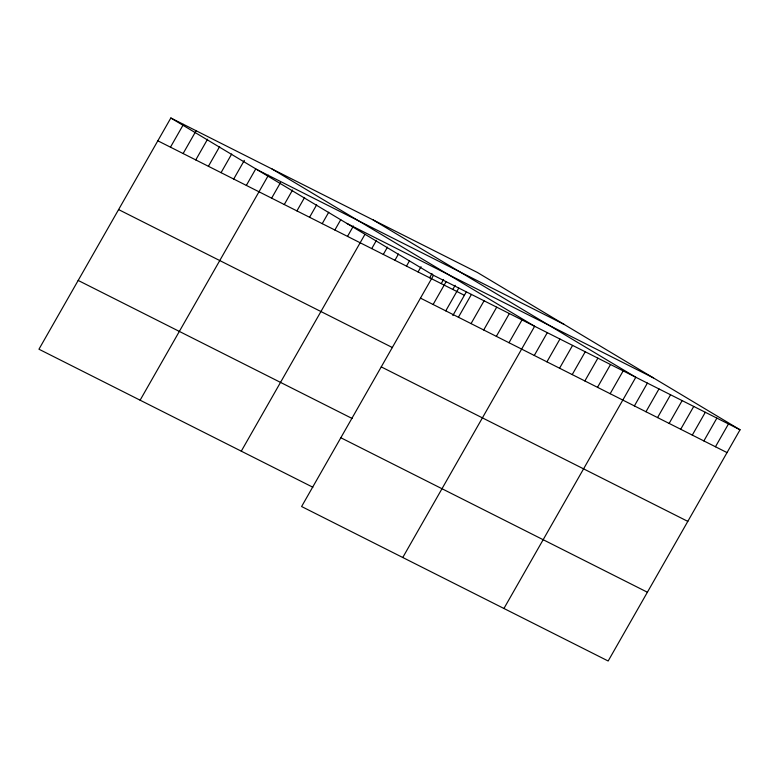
<?xml version="1.0" encoding="UTF-8"?>
<svg xmlns="http://www.w3.org/2000/svg" width="779" height="779" viewBox="0 0 779 779"><rect width="100%" height="100%" fill="white"/><g stroke="black" fill="none" stroke-linecap="round" stroke-linejoin="round"><path stroke-width="1.17" d="M740.05 429.784L433.484 275.308L301.6 506.525L608.165 661.001L740.05 429.784L477.4 272.475L170.835 117.999L38.95 349.216L312.876 487.245M170.465 147.182L183.474 124.367M183.114 153.551L196.123 130.736M195.763 159.929L207.584 139.188M208.402 166.297L219.639 146.598M221.051 172.665L231.694 154.008M233.7 179.043L244.343 160.377M246.339 185.412L255.804 168.819M140.113 400.192L268.453 175.197M271.637 198.158L280.508 182.607M284.277 204.526L292.563 190.018M296.926 210.905L304.618 197.428M309.575 217.273L316.673 204.828M322.214 223.651L328.728 212.239M334.863 230.019L340.774 219.649M347.512 236.388L353.423 226.027M241.286 451.168L364.884 234.469M371.739 248.598L376.471 240.302M383.317 254.431L387.455 247.177M394.904 260.274L398.449 254.051M406.482 266.106L409.442 260.926M418.06 271.939L421.02 266.759M429.648 277.782L432.014 273.633M441.226 283.614L443.592 279.466M433.114 304.492L446.133 281.677M452.803 289.447L455.17 285.299M445.763 310.87L458.773 288.055M452.852 315.514L466.163 292.174M458.412 317.238L471.422 294.423M471.052 323.606L484.071 300.801M483.701 329.984L496.71 307.169M496.35 336.353L509.359 313.548M508.989 342.731L522.008 319.916M402.762 557.501L534.647 326.284L271.998 168.975M534.287 355.467L547.296 332.662M546.926 361.846L559.945 339.031M559.575 368.214L572.584 345.409M572.224 374.592L585.233 351.777M584.863 380.96L597.883 358.145M597.512 387.329L610.522 364.523M610.161 393.707L623.171 370.892M503.935 608.477L635.82 377.27L373.17 219.951M634.388 405.917L647.398 383.102M645.966 411.75L658.976 388.935M657.554 417.583L670.563 394.778M669.132 423.425L682.141 400.61M680.71 429.258L693.729 406.443M692.297 435.091L705.307 412.286M703.875 440.933L716.884 418.119M715.453 446.766L728.472 423.951M257.508 169.91L564.074 324.385M346.811 223.398L653.377 377.873M157.825 140.804L464.391 295.29M420.475 298.123L727.041 452.599M118.593 209.58L392.519 347.609M381.243 366.89L687.808 521.375M78.182 280.44L352.108 418.469M340.832 437.749L647.398 592.235M170.835 117.999L433.484 275.308"/></g></svg>
